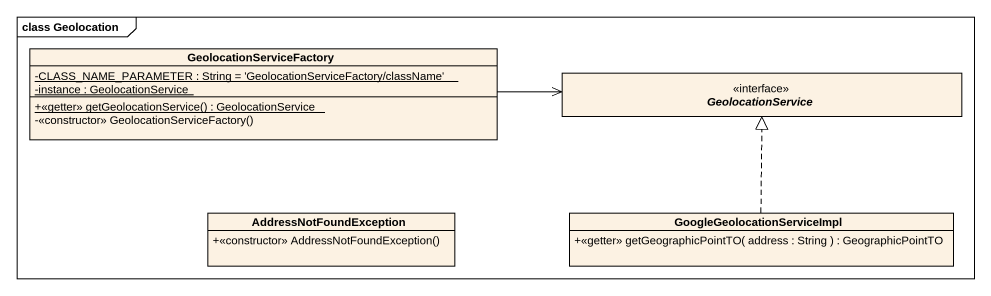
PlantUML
@startuml
mainframe class Geolocation
hide circle
hide empty members
skinparam classAttributeIconSize 0
class GeolocationServiceFactory {
  {static} -CLASS_NAME_PARAMETER : String = 'GeolocationServiceFactory/className'
  {static} -instance : GeolocationService
  {static} +<<getter>> getGeolocationService() : GeolocationService
  -<<constructor>> GeolocationServiceFactory()
}
interface GeolocationService
class AddressNotFoundException {
  +<<constructor>> AddressNotFoundException()
}
class GoogleGeolocationServiceImpl {
  +<<getter>> getGeographicPointTO( address : String ) : GeographicPointTO
}
GeolocationServiceFactory -right-> GeolocationService
GoogleGeolocationServiceImpl .up.|> GeolocationService
@enduml
